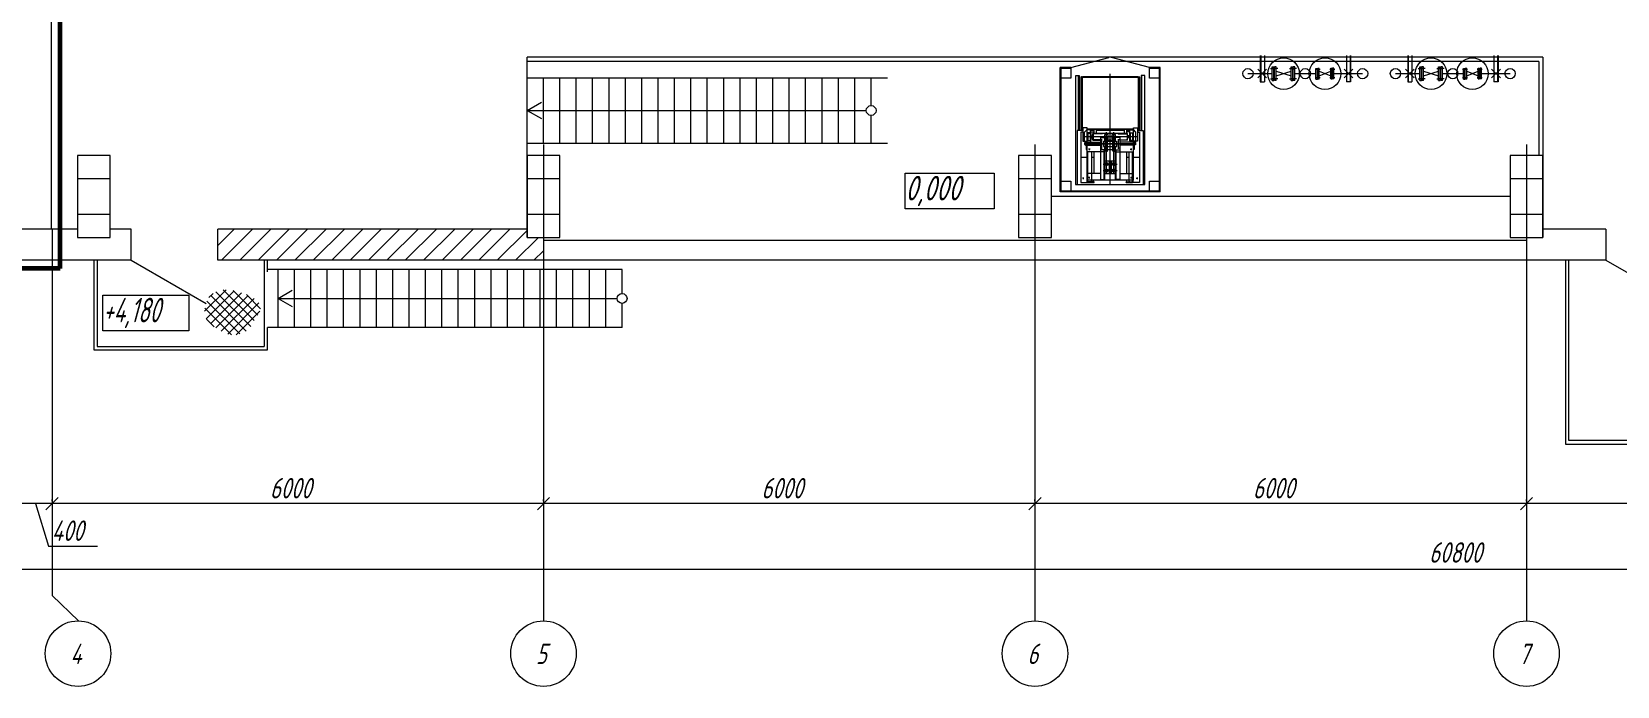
# Model space of a CAD drawing. Header units: millimetres. Extents: x 1337 to 8186, y 1899 to 5236.
# Drawn here: x 3037.2 to 3230.7, y 2434.1 to 2514.1 of the extents above; entities that cross this region are included whole.
import ezdxf

# ---------------------------------------------------------------- set-up
doc = ezdxf.new("R2010")
doc.units = ezdxf.units.MM
doc.layers.add('Линия связи (Вновь)', color=3, linetype='Continuous', lineweight=60)
doc.layers.add('Строительный', color=251, linetype='Continuous', lineweight=13)
doc.styles.add('Simplex', font='simplex.shx', dxfattribs={"width": 0.7, "oblique": 15})

# ---------------------------------------------------------------- blocks, each defined once
blk = doc.blocks.new('A$C0AA457AC')
at = {"layer": 'Строительный', "ltscale": 100}
for p, q in [((171.06, 361.64), (171.06, 183.64)), ((229.16, 182.64), (229.16, 204.64)), ((353.16, 204.64), (229.16, 204.64)), ((352.66, 204.14), (229.16, 204.14)), ((294.24, 188.19), (294.24, 203.39)), ((295.54, 203.39), (294.24, 203.39)), ((294.34, 188.29), (294.34, 203.29)), ((295.54, 203.29), (294.34, 203.29)), ((294.34, 202.09), (294.34, 203.29)), ((294.34, 203.29), (295.54, 203.29)), ((295.54, 203.39), (300.18, 204.63)), ((295.54, 203.29), (295.54, 203.39)), ((295.54, 203.29), (295.54, 202.09)), ((305.13, 203.39), (300.5, 204.63)), ((306.44, 203.39), (305.14, 203.39)), ((305.14, 203.29), (305.14, 203.39)), ((306.34, 203.29), (305.14, 203.29)), ((305.14, 202.09), (305.14, 203.29)), ((305.14, 203.29), (306.34, 203.29)), ((306.34, 188.29), (306.34, 203.29)), ((306.34, 203.29), (306.34, 202.09)), ((306.44, 188.19), (306.44, 203.39)), ((318.66, 204.86), (318.66, 201.64)), ((318.72, 204.86), (318.72, 201.64)), ((319.16, 204.86), (319.16, 201.64)), ((319.93, 203.27), (320.54, 203.27)), ((320.13, 203.47), (320.33, 203.47)), ((320.13, 201.82), (320.13, 203.47)), ((320.8, 203.27), (320.19, 203.27)), ((320.33, 201.82), (320.33, 203.47)), ((320.59, 203.47), (320.39, 203.47)), ((320.39, 201.82), (320.39, 203.47)), ((320.59, 201.82), (320.59, 203.47)), ((322.23, 203.27), (322.84, 203.27)), ((322.43, 203.47), (322.63, 203.47)), ((322.43, 201.82), (322.43, 203.47)), ((323.1, 203.27), (322.49, 203.27)), ((322.63, 201.82), (322.63, 203.47)), ((322.89, 203.47), (322.69, 203.47)), ((322.69, 201.82), (322.69, 203.47)), ((322.89, 201.82), (322.89, 203.47)), ((325.46, 203.27), (325.63, 203.27)), ((325.46, 201.97), (325.46, 203.27)), ((325.63, 201.97), (325.63, 203.27)), ((325.86, 203.27), (325.69, 203.27)), ((325.69, 201.97), (325.69, 203.27)), ((325.86, 201.97), (325.86, 203.27)), ((327.26, 203.29), (327.43, 203.29)), ((327.26, 201.99), (327.26, 203.29)), ((327.43, 201.99), (327.43, 203.29)), ((327.66, 203.29), (327.49, 203.29)), ((327.49, 201.99), (327.49, 203.29)), ((327.66, 201.99), (327.66, 203.29)), ((329.19, 204.86), (329.19, 201.64)), ((329.64, 204.86), (329.64, 201.64)), ((329.69, 204.86), (329.69, 201.64)), ((336.66, 204.86), (336.66, 201.64)), ((336.72, 204.86), (336.72, 201.64)), ((337.16, 204.86), (337.16, 201.64)), ((337.93, 203.27), (338.54, 203.27)), ((338.13, 203.47), (338.33, 203.47)), ((338.13, 201.82), (338.13, 203.47)), ((338.8, 203.27), (338.19, 203.27)), ((338.33, 201.82), (338.33, 203.47)), ((338.59, 203.47), (338.39, 203.47)), ((338.39, 201.82), (338.39, 203.47)), ((338.59, 201.82), (338.59, 203.47)), ((340.23, 203.27), (340.84, 203.27)), ((340.43, 203.47), (340.63, 203.47)), ((340.43, 201.82), (340.43, 203.47)), ((341.1, 203.27), (340.49, 203.27)), ((340.63, 201.82), (340.63, 203.47)), ((340.89, 203.47), (340.69, 203.47)), ((340.69, 201.82), (340.69, 203.47)), ((340.89, 201.82), (340.89, 203.47)), ((343.46, 203.27), (343.63, 203.27)), ((343.46, 201.97), (343.46, 203.27)), ((343.63, 201.97), (343.63, 203.27)), ((343.86, 203.27), (343.69, 203.27)), ((343.69, 201.97), (343.69, 203.27)), ((343.86, 201.97), (343.86, 203.27)), ((345.26, 203.29), (345.43, 203.29)), ((345.26, 201.99), (345.26, 203.29)), ((345.43, 201.99), (345.43, 203.29)), ((345.66, 203.29), (345.49, 203.29)), ((345.49, 201.99), (345.49, 203.29)), ((345.66, 201.99), (345.66, 203.29)), ((347.19, 204.86), (347.19, 201.64)), ((347.64, 204.86), (347.64, 201.64)), ((347.69, 204.86), (347.69, 201.64)), ((352.66, 204.14), (352.66, 192.64)), ((353.16, 204.64), (353.16, 182.64)), ((229.16, 202.14), (273.16, 202.14)), ((229.16, 194.14), (229.16, 202.14)), ((231.16, 194.14), (231.16, 202.14)), ((233.16, 194.14), (233.16, 202.14)), ((235.16, 194.14), (235.16, 202.14)), ((237.16, 194.14), (237.16, 202.14)), ((239.16, 194.14), (239.16, 202.14)), ((241.16, 194.14), (241.16, 202.14)), ((243.16, 194.14), (243.16, 202.14)), ((245.16, 194.14), (245.16, 202.14)), ((247.16, 194.14), (247.16, 202.14)), ((249.16, 194.14), (249.16, 202.14)), ((251.16, 194.14), (251.16, 202.14)), ((253.16, 194.14), (253.16, 202.14)), ((255.16, 194.14), (255.16, 202.14)), ((257.16, 194.14), (257.16, 202.14)), ((259.16, 194.14), (259.16, 202.14)), ((261.16, 194.14), (261.16, 202.14)), ((263.16, 194.14), (263.16, 202.14)), ((265.16, 194.14), (265.16, 202.14)), ((267.16, 194.14), (267.16, 202.14)), ((269.16, 194.14), (269.16, 202.14)), ((271.16, 198.74), (271.16, 202.14)), ((295.54, 202.09), (294.34, 202.09)), ((296.09, 202.43), (296.55, 202.43)), ((296.09, 202.38), (296.09, 189.09)), ((296.47, 195.7), (296.47, 202.43)), ((296.55, 202.43), (296.55, 195.7)), ((296.77, 202.22), (296.77, 195.77)), ((303.84, 202.22), (296.84, 202.22)), ((296.84, 202.22), (296.84, 195.77)), ((296.91, 202.22), (296.91, 195.77)), ((296.99, 202.29), (303.68, 202.29)), ((303.68, 202.15), (296.99, 202.15)), ((300.34, 189.09), (300.34, 202.62)), ((303.77, 202.22), (303.77, 195.77)), ((303.84, 202.22), (303.84, 195.77)), ((303.91, 202.22), (303.91, 195.77)), ((304.58, 202.43), (304.12, 202.43)), ((304.12, 202.43), (304.12, 195.7)), ((304.21, 195.7), (304.21, 202.43)), ((304.58, 189.09), (304.58, 202.43)), ((306.34, 202.09), (305.14, 202.09)), ((317.16, 202.64), (320.13, 202.64)), ((319.44, 202.11), (318.38, 203.17)), ((318.38, 202.11), (319.44, 203.17)), ((318.66, 201.64), (319.16, 201.64)), ((319.93, 202.02), (320.54, 202.02)), ((320.13, 201.82), (320.33, 201.82)), ((320.8, 202.02), (320.19, 202.02)), ((320.33, 203.17), (320.36, 203.14)), ((320.33, 202.12), (320.36, 202.15)), ((320.39, 203.17), (320.36, 203.14)), ((320.36, 202.15), (320.36, 203.14)), ((320.36, 202.15), (320.36, 203.14)), ((320.39, 202.12), (320.36, 202.15)), ((320.59, 201.82), (320.39, 201.82)), ((320.59, 202.93), (322.43, 202.36)), ((320.59, 202.36), (322.43, 202.93)), ((322.23, 202.02), (322.84, 202.02)), ((322.43, 201.82), (322.63, 201.82)), ((323.1, 202.02), (322.49, 202.02)), ((322.63, 203.17), (322.66, 203.14)), ((322.63, 202.12), (322.66, 202.15)), ((322.69, 203.17), (322.66, 203.14)), ((322.66, 202.15), (322.66, 203.14)), ((322.66, 202.15), (322.66, 203.14)), ((322.69, 202.12), (322.66, 202.15)), ((322.89, 201.82), (322.69, 201.82)), ((322.89, 202.64), (325.46, 202.64)), ((325.97, 203.14), (325.36, 203.14)), ((325.97, 202.14), (325.36, 202.14)), ((325.46, 201.97), (325.63, 201.97)), ((325.63, 203.04), (325.66, 203.01)), ((325.63, 202.2), (325.66, 202.23)), ((325.69, 203.04), (325.66, 203.01)), ((325.66, 202.23), (325.66, 203.01)), ((325.69, 202.2), (325.66, 202.23)), ((325.86, 201.97), (325.69, 201.97)), ((325.86, 202.36), (327.26, 202.93)), ((325.86, 202.93), (327.26, 202.36)), ((327.16, 203.17), (327.77, 203.17)), ((327.16, 202.17), (327.77, 202.17)), ((327.26, 201.99), (327.43, 201.99)), ((327.43, 203.06), (327.46, 203.03)), ((327.43, 202.22), (327.46, 202.25)), ((327.49, 203.06), (327.46, 203.03)), ((327.46, 202.25), (327.46, 203.03)), ((327.49, 202.22), (327.46, 202.25)), ((327.66, 201.99), (327.49, 201.99)), ((327.66, 202.64), (331.16, 202.64)), ((328.91, 202.11), (329.97, 203.17)), ((329.97, 202.11), (328.91, 203.17)), ((329.69, 201.64), (329.19, 201.64)), ((335.16, 202.64), (338.13, 202.64)), ((337.44, 202.11), (336.38, 203.17)), ((336.38, 202.11), (337.44, 203.17)), ((336.66, 201.64), (337.16, 201.64)), ((337.93, 202.02), (338.54, 202.02)), ((338.13, 201.82), (338.33, 201.82)), ((338.8, 202.02), (338.19, 202.02)), ((338.33, 203.17), (338.36, 203.14)), ((338.33, 202.12), (338.36, 202.15)), ((338.39, 203.17), (338.36, 203.14)), ((338.36, 202.15), (338.36, 203.14)), ((338.36, 202.15), (338.36, 203.14)), ((338.39, 202.12), (338.36, 202.15)), ((338.59, 201.82), (338.39, 201.82)), ((338.59, 202.93), (340.43, 202.36)), ((338.59, 202.36), (340.43, 202.93)), ((340.23, 202.02), (340.84, 202.02)), ((340.43, 201.82), (340.63, 201.82)), ((341.1, 202.02), (340.49, 202.02)), ((340.63, 203.17), (340.66, 203.14)), ((340.63, 202.12), (340.66, 202.15)), ((340.69, 203.17), (340.66, 203.14)), ((340.66, 202.15), (340.66, 203.14)), ((340.66, 202.15), (340.66, 203.14)), ((340.69, 202.12), (340.66, 202.15)), ((340.89, 201.82), (340.69, 201.82)), ((340.89, 202.64), (343.46, 202.64)), ((343.97, 203.14), (343.36, 203.14)), ((343.97, 202.14), (343.36, 202.14)), ((343.46, 201.97), (343.63, 201.97)), ((343.63, 203.04), (343.66, 203.01)), ((343.63, 202.2), (343.66, 202.23)), ((343.69, 203.04), (343.66, 203.01)), ((343.66, 202.23), (343.66, 203.01)), ((343.69, 202.2), (343.66, 202.23)), ((343.86, 201.97), (343.69, 201.97)), ((343.86, 202.36), (345.26, 202.93)), ((343.86, 202.93), (345.26, 202.36)), ((345.16, 203.17), (345.77, 203.17)), ((345.16, 202.17), (345.77, 202.17)), ((345.26, 201.99), (345.43, 201.99)), ((345.43, 203.06), (345.46, 203.03)), ((345.43, 202.22), (345.46, 202.25)), ((345.49, 203.06), (345.46, 203.03)), ((345.46, 202.25), (345.46, 203.03)), ((345.49, 202.22), (345.46, 202.25)), ((345.66, 201.99), (345.49, 201.99)), ((345.66, 202.64), (349.16, 202.64)), ((346.91, 202.11), (347.97, 203.17)), ((347.97, 202.11), (346.91, 203.17)), ((347.69, 201.64), (347.19, 201.64)), ((229.16, 198.14), (230.9, 199.14)), ((229.16, 198.14), (270.56, 198.14)), ((229.16, 198.14), (230.9, 197.14)), ((271.16, 194.14), (271.16, 197.54)), ((297.01, 195.7), (296.31, 195.7)), ((296.31, 195.7), (296.31, 189.09)), ((297.01, 195.5), (296.75, 195.5)), ((296.75, 195.5), (296.75, 189.32)), ((297.01, 196.03), (297.01, 194.39)), ((297.51, 196.03), (297.01, 196.03)), ((297.2, 195.51), (297.51, 195.82)), ((297.2, 194.29), (297.2, 195.51)), ((297.51, 189.64), (297.51, 196.03)), ((297.51, 195.89), (303.17, 195.89)), ((297.51, 195.84), (303.17, 195.84)), ((297.84, 195.79), (297.51, 195.79)), ((297.95, 195.68), (297.84, 195.79)), ((298.34, 195.68), (297.95, 195.68)), ((297.95, 195.4), (297.95, 195.68)), ((297.95, 195.52), (298.34, 195.52)), ((298.34, 195.84), (298.34, 195.34)), ((298.64, 195.84), (298.64, 195.34)), ((302.03, 195.68), (298.64, 195.68)), ((302.03, 195.84), (302.03, 195.34)), ((302.33, 195.84), (302.33, 195.34)), ((302.73, 195.68), (302.33, 195.68)), ((302.73, 195.52), (302.33, 195.52)), ((302.73, 195.68), (302.83, 195.79)), ((302.73, 195.4), (302.73, 195.68)), ((302.83, 195.79), (303.17, 195.79)), ((303.17, 189.64), (303.17, 196.03)), ((303.17, 196.03), (303.66, 196.03)), ((303.48, 195.51), (303.17, 195.82)), ((303.48, 194.29), (303.48, 195.51)), ((303.66, 196.03), (303.66, 194.39)), ((303.66, 195.7), (304.37, 195.7)), ((303.66, 195.5), (303.92, 195.5)), ((303.92, 195.5), (303.92, 189.32)), ((304.37, 195.7), (304.37, 189.09)), ((229.16, 194.14), (273.16, 194.14)), ((231.16, 193.98), (231.16, 135.78)), ((291.16, 193.98), (291.16, 135.78)), ((303.71, 194.92), (296.97, 194.92)), ((297.01, 194.39), (297.4, 194.39)), ((303.5, 194.07), (297.18, 194.07)), ((297.18, 194.07), (303.5, 194.07)), ((297.34, 194.18), (297.2, 194.29)), ((297.26, 194.18), (297.26, 193.96)), ((297.26, 194.18), (297.34, 194.18)), ((297.26, 193.96), (297.34, 193.96)), ((297.4, 194.25), (297.34, 194.25)), ((297.34, 194.25), (297.34, 193.9)), ((297.34, 193.9), (297.4, 193.9)), ((297.4, 194.39), (297.4, 193.36)), ((297.95, 195.4), (297.51, 195.4)), ((297.95, 194.44), (297.51, 194.44)), ((297.51, 194.25), (299.17, 194.25)), ((297.51, 193.9), (299.17, 193.9)), ((297.56, 195.31), (297.61, 195.35)), ((297.56, 195.31), (297.56, 194.53)), ((297.61, 195.13), (297.56, 195.13)), ((297.61, 194.71), (297.56, 194.71)), ((297.56, 194.53), (297.61, 194.49)), ((297.61, 195.35), (297.91, 195.35)), ((297.61, 195.35), (297.61, 194.49)), ((297.61, 194.49), (297.91, 194.49)), ((297.95, 195.36), (297.91, 195.35)), ((297.97, 195.31), (297.91, 195.35)), ((297.91, 195.35), (297.91, 194.49)), ((297.97, 194.53), (297.91, 194.49)), ((297.95, 194.48), (297.91, 194.49)), ((297.95, 195.4), (297.95, 195.36)), ((297.95, 194.44), (297.95, 194.48)), ((297.95, 194.44), (297.95, 194.25)), ((297.97, 195.31), (297.97, 194.53)), ((297.97, 195.06), (298.21, 195.06)), ((297.97, 194.78), (298.21, 194.78)), ((302.46, 195.34), (298.21, 195.34)), ((298.21, 194.52), (298.21, 195.34)), ((298.21, 194.52), (299.17, 194.52)), ((298.31, 195.25), (298.25, 195.2)), ((298.25, 195.2), (298.25, 194.64)), ((298.31, 194.59), (298.25, 194.64)), ((299.38, 195.28), (298.31, 195.25)), ((299.17, 194.57), (298.31, 194.59)), ((299.17, 194.83), (299.17, 189.72)), ((299.17, 194.83), (299.68, 194.83)), ((299.25, 194.57), (299.37, 194.57)), ((299.31, 193.48), (299.31, 194.63)), ((299.38, 195.28), (299.39, 195.34)), ((299.54, 194.39), (299.54, 193.75)), ((299.54, 194.39), (299.77, 194.39)), ((299.54, 193.75), (299.77, 193.75)), ((299.68, 194.39), (299.68, 194.83)), ((299.68, 193.33), (299.68, 193.75)), ((300.09, 195.2), (299.69, 195.2)), ((299.69, 194.67), (299.69, 195.2)), ((299.69, 194.67), (299.77, 194.67)), ((299.77, 193.17), (299.77, 194.97)), ((299.8, 194.97), (299.77, 194.97)), ((299.83, 194.88), (299.8, 194.97)), ((299.83, 193.27), (299.83, 194.88)), ((299.83, 194.88), (299.96, 194.88)), ((299.89, 190.49), (299.89, 195.48)), ((299.96, 194.88), (299.98, 194.97)), ((299.96, 193.27), (299.96, 194.88)), ((299.98, 194.97), (300.02, 194.97)), ((300.02, 193.17), (300.02, 194.97)), ((300.09, 194.67), (300.02, 194.67)), ((300.02, 194.57), (300.65, 194.57)), ((300.02, 194.39), (300.65, 194.39)), ((300.02, 193.75), (300.65, 193.75)), ((300.09, 194.67), (300.09, 195.2)), ((300.58, 194.67), (300.58, 195.2)), ((300.58, 195.2), (300.98, 195.2)), ((300.58, 194.67), (300.65, 194.67)), ((300.65, 193.17), (300.65, 194.97)), ((300.69, 194.97), (300.65, 194.97)), ((300.72, 194.88), (300.69, 194.97)), ((300.72, 193.27), (300.72, 194.88)), ((300.85, 194.88), (300.72, 194.88)), ((300.78, 190.49), (300.78, 195.48)), ((300.85, 194.88), (300.87, 194.97)), ((300.85, 193.27), (300.85, 194.88)), ((300.87, 194.97), (300.91, 194.97)), ((300.91, 193.17), (300.91, 194.97)), ((300.98, 194.67), (300.91, 194.67)), ((300.91, 194.39), (301.13, 194.39)), ((300.91, 193.75), (301.16, 193.75)), ((300.98, 194.67), (300.98, 195.2)), ((300.99, 194.39), (300.99, 194.83)), ((301.5, 194.83), (300.99, 194.83)), ((300.99, 193.33), (300.99, 193.75)), ((301.13, 194.39), (301.13, 193.75)), ((301.3, 195.28), (301.28, 195.34)), ((301.3, 195.28), (302.36, 195.25)), ((301.42, 194.57), (301.3, 194.57)), ((301.36, 193.47), (301.36, 194.62)), ((301.5, 194.83), (301.5, 189.72)), ((301.5, 194.57), (302.36, 194.59)), ((302.46, 194.52), (301.5, 194.52)), ((303.17, 194.25), (301.5, 194.25)), ((303.17, 193.9), (301.5, 193.9)), ((302.36, 195.25), (302.42, 195.2)), ((302.36, 194.59), (302.42, 194.64)), ((302.42, 195.2), (302.42, 194.64)), ((302.46, 194.52), (302.46, 195.34)), ((302.71, 195.06), (302.46, 195.06)), ((302.71, 194.78), (302.46, 194.78)), ((302.71, 195.31), (302.76, 195.35)), ((302.71, 195.31), (302.71, 194.53)), ((302.71, 194.53), (302.76, 194.49)), ((302.73, 195.4), (303.17, 195.4)), ((302.73, 195.4), (302.73, 195.36)), ((302.73, 195.36), (302.76, 195.35)), ((302.73, 194.48), (302.76, 194.49)), ((302.73, 194.44), (302.73, 194.48)), ((302.73, 194.44), (303.17, 194.44)), ((302.73, 194.44), (302.73, 194.25)), ((303.06, 195.35), (302.76, 195.35)), ((302.76, 195.35), (302.76, 194.49)), ((303.06, 194.49), (302.76, 194.49)), ((303.11, 195.31), (303.06, 195.35)), ((303.06, 195.35), (303.06, 194.49)), ((303.06, 195.13), (303.11, 195.13)), ((303.06, 194.71), (303.11, 194.71)), ((303.11, 194.53), (303.06, 194.49)), ((303.11, 195.31), (303.11, 194.53)), ((303.66, 194.39), (303.27, 194.39)), ((303.27, 194.39), (303.27, 193.36)), ((303.27, 194.25), (303.34, 194.25)), ((303.34, 193.9), (303.27, 193.9)), ((303.34, 194.18), (303.48, 194.29)), ((303.34, 194.25), (303.34, 193.9)), ((303.41, 194.18), (303.34, 194.18)), ((303.41, 193.96), (303.34, 193.96)), ((303.41, 194.18), (303.41, 193.96)), ((351.16, 193.98), (351.16, 135.78)), ((178.26, 192.64), (174.26, 192.64)), ((174.26, 192.64), (174.26, 182.64)), ((178.26, 182.64), (178.26, 192.64)), ((233.16, 192.64), (229.16, 192.64)), ((229.16, 192.64), (229.16, 182.64)), ((233.16, 182.64), (233.16, 192.64)), ((293.16, 192.64), (289.16, 192.64)), ((289.16, 192.64), (289.16, 182.64)), ((293.16, 182.64), (293.16, 192.64)), ((297.51, 192.41), (296.75, 192.41)), ((297.4, 193.36), (297.51, 193.36)), ((299.61, 193.07), (297.51, 193.07)), ((297.62, 189.44), (297.62, 193.07)), ((297.88, 193.4), (297.69, 193.4)), ((297.79, 193.51), (297.79, 193.29)), ((298.04, 193.07), (298.04, 189.54)), ((298.36, 192.41), (298.04, 192.41)), ((298.36, 193.07), (298.36, 190.43)), ((299.68, 193.33), (299.17, 193.33)), ((299.25, 193.54), (299.37, 193.54)), ((299.61, 189.72), (299.61, 193.33)), ((299.68, 189.72), (299.68, 193.33)), ((299.68, 192), (300.99, 192)), ((299.89, 191.76), (299.75, 191.68)), ((299.75, 191.68), (299.75, 191.52)), ((299.8, 193.17), (299.77, 193.17)), ((299.83, 193.27), (299.8, 193.17)), ((299.83, 193.27), (299.96, 193.27)), ((300.04, 191.68), (299.89, 191.76)), ((299.96, 193.27), (299.98, 193.17)), ((299.98, 193.17), (300.02, 193.17)), ((300.04, 191.52), (300.04, 191.68)), ((300.57, 193.33), (300.11, 193.33)), ((300.21, 192), (300.21, 190.38)), ((300.46, 192), (300.46, 190.38)), ((300.78, 191.76), (300.64, 191.68)), ((300.64, 191.68), (300.64, 191.52)), ((300.69, 193.17), (300.65, 193.17)), ((300.72, 193.27), (300.69, 193.17)), ((300.85, 193.27), (300.72, 193.27)), ((300.93, 191.68), (300.78, 191.76)), ((300.85, 193.27), (300.87, 193.17)), ((300.87, 193.17), (300.91, 193.17)), ((300.93, 191.52), (300.93, 191.68)), ((300.99, 189.72), (300.99, 193.33)), ((300.99, 193.33), (301.5, 193.33)), ((301.06, 189.72), (301.06, 193.33)), ((301.06, 193.07), (303.17, 193.07)), ((301.42, 193.54), (301.3, 193.54)), ((302.32, 193.07), (302.32, 190.43)), ((302.63, 192.41), (302.32, 192.41)), ((302.63, 193.07), (302.63, 189.54)), ((302.79, 193.4), (302.98, 193.4)), ((302.89, 193.51), (302.89, 193.29)), ((303.06, 189.44), (303.06, 193.07)), ((303.27, 193.36), (303.17, 193.36)), ((303.92, 192.41), (303.17, 192.41)), ((353.16, 192.64), (349.16, 192.64)), ((349.16, 192.64), (349.16, 182.64)), ((353.16, 182.64), (353.16, 192.64)), ((174.26, 189.82), (178.26, 189.82)), ((229.16, 189.82), (233.16, 189.82)), ((275.33, 190.48), (286.17, 190.48)), ((275.33, 186.11), (275.33, 190.48)), ((286.17, 190.48), (286.17, 186.11)), ((289.16, 189.82), (293.16, 189.82)), ((297.13, 189.85), (296.94, 189.85)), ((297.14, 189.85), (296.96, 189.85)), ((297.05, 189.96), (297.05, 189.75)), ((297.05, 189.96), (297.05, 189.74)), ((299.17, 190.43), (297.51, 190.43)), ((297.87, 189.94), (297.68, 189.94)), ((297.78, 190.05), (297.78, 189.83)), ((299.17, 189.72), (299.68, 189.72)), ((299.48, 191.6), (301.19, 191.6)), ((299.48, 190.8), (301.19, 190.8)), ((300.99, 190.38), (299.68, 190.38)), ((299.75, 191.52), (299.9, 191.43)), ((299.89, 190.96), (299.75, 190.88)), ((299.75, 190.88), (299.75, 190.72)), ((299.75, 190.72), (299.9, 190.63)), ((300.04, 190.88), (299.89, 190.96)), ((299.9, 191.43), (300.04, 191.52)), ((299.9, 190.63), (300.04, 190.72)), ((300.04, 190.72), (300.04, 190.88)), ((300.64, 191.52), (300.79, 191.43)), ((300.78, 190.96), (300.64, 190.88)), ((300.64, 190.88), (300.64, 190.72)), ((300.64, 190.72), (300.79, 190.63)), ((300.93, 190.88), (300.78, 190.96)), ((300.79, 191.43), (300.93, 191.52)), ((300.79, 190.63), (300.93, 190.72)), ((300.93, 190.72), (300.93, 190.88)), ((301.5, 189.72), (300.99, 189.72)), ((301.5, 190.43), (303.17, 190.43)), ((302.8, 189.94), (302.99, 189.94)), ((302.9, 190.05), (302.9, 189.83)), ((303.53, 189.85), (303.72, 189.85)), ((303.62, 189.96), (303.62, 189.74)), ((349.16, 189.82), (353.16, 189.82)), ((306.44, 188.19), (294.24, 188.19)), ((294.34, 188.29), (294.34, 189.49)), ((294.34, 189.49), (295.54, 189.49)), ((306.34, 188.29), (294.34, 188.29)), ((295.54, 188.29), (294.34, 188.29)), ((295.54, 189.49), (295.54, 188.29)), ((296.09, 189.09), (304.58, 189.09)), ((296.75, 189.32), (298.32, 189.32)), ((303.17, 189.64), (297.51, 189.64)), ((297.55, 189.42), (297.55, 189.64)), ((298.39, 189.42), (297.55, 189.42)), ((297.6, 189.36), (297.6, 189.42)), ((298.39, 189.36), (297.6, 189.36)), ((297.94, 189.44), (297.62, 189.44)), ((298.04, 189.54), (297.94, 189.44)), ((298.29, 189.42), (298.29, 189.64)), ((298.32, 189.32), (298.39, 189.36)), ((298.39, 189.36), (298.39, 189.42)), ((302.29, 189.36), (302.29, 189.42)), ((302.29, 189.42), (303.13, 189.42)), ((302.35, 189.32), (302.29, 189.36)), ((302.29, 189.36), (303.07, 189.36)), ((303.92, 189.32), (302.35, 189.32)), ((302.38, 189.42), (302.38, 189.64)), ((302.63, 189.54), (302.73, 189.44)), ((302.73, 189.44), (303.06, 189.44)), ((303.07, 189.36), (303.07, 189.42)), ((303.13, 189.42), (303.13, 189.64)), ((305.14, 188.29), (305.14, 189.49)), ((305.14, 189.49), (306.34, 189.49)), ((306.34, 188.29), (305.14, 188.29)), ((306.34, 189.49), (306.34, 188.29)), ((286.17, 186.11), (275.33, 186.11)), ((349.16, 187.64), (293.16, 187.64)), ((174.26, 185.47), (178.26, 185.47)), ((229.16, 185.47), (233.16, 185.47)), ((289.16, 185.47), (293.16, 185.47)), ((349.16, 185.47), (353.16, 185.47)), ((174.26, 183.64), (164.16, 183.64)), ((171.16, 183.64), (171.16, 138.88)), ((174.26, 182.64), (178.26, 182.64)), ((180.81, 183.64), (178.26, 183.64)), ((180.81, 179.84), (180.81, 183.64)), ((229.16, 183.64), (191.41, 183.64)), ((191.41, 179.84), (191.41, 183.64)), ((191.41, 181.66), (193.39, 183.64)), ((191.84, 179.84), (195.64, 183.64)), ((194.08, 179.84), (197.88, 183.64)), ((196.33, 179.84), (200.13, 183.64)), ((198.57, 179.84), (202.37, 183.64)), ((200.82, 179.84), (204.62, 183.64)), ((203.06, 179.84), (206.86, 183.64)), ((205.31, 179.84), (209.11, 183.64)), ((207.55, 179.84), (211.35, 183.64)), ((209.8, 179.84), (213.6, 183.64)), ((212.04, 179.84), (215.84, 183.64)), ((214.29, 179.84), (218.09, 183.64)), ((216.53, 179.84), (220.33, 183.64)), ((218.78, 179.84), (222.58, 183.64)), ((221.02, 179.84), (224.82, 183.64)), ((223.27, 179.84), (227.07, 183.64)), ((225.51, 179.84), (229.16, 183.49)), ((227.76, 179.84), (230.56, 182.64)), ((229.16, 182.64), (233.16, 182.64)), ((351.16, 182.24), (231.16, 182.24)), ((289.16, 182.64), (293.16, 182.64)), ((349.16, 182.64), (353.16, 182.64)), ((360.86, 183.64), (353.16, 183.64)), ((360.86, 183.64), (360.86, 179.9)), ((230, 179.84), (231.16, 181)), ((180.81, 179.84), (160.16, 179.84)), ((176.26, 179.84), (176.26, 168.89)), ((176.66, 179.84), (176.66, 169.29)), ((180.81, 179.84), (189.99, 174.54)), ((360.86, 179.84), (191.41, 179.84)), ((197.05, 179.84), (197.05, 169.29)), ((197.45, 178.41), (197.45, 179.84)), ((240.76, 178.71), (197.45, 178.71)), ((198.76, 171.63), (198.76, 178.71)), ((200.76, 171.63), (200.76, 178.71)), ((202.76, 171.63), (202.76, 178.71)), ((204.76, 171.63), (204.76, 178.71)), ((206.76, 171.63), (206.76, 178.71)), ((208.76, 171.63), (208.76, 178.71)), ((210.76, 171.63), (210.76, 178.71)), ((212.76, 171.63), (212.76, 178.71)), ((214.76, 171.63), (214.76, 178.71)), ((216.76, 171.63), (216.76, 178.71)), ((218.76, 171.63), (218.76, 178.71)), ((220.76, 171.63), (220.76, 178.71)), ((222.76, 171.63), (222.76, 178.71)), ((224.76, 171.63), (224.76, 178.71)), ((226.76, 171.63), (226.76, 178.71)), ((228.76, 171.63), (228.76, 178.71)), ((230.76, 171.63), (230.76, 178.71)), ((232.76, 171.63), (232.76, 178.71)), ((234.76, 171.63), (234.76, 178.71)), ((236.76, 171.63), (236.76, 178.71)), ((238.76, 171.63), (238.76, 178.71)), ((240.76, 175.77), (240.76, 178.71)), ((355.91, 179.84), (355.91, 157.37)), ((356.31, 179.84), (356.31, 157.87)), ((360.86, 179.84), (370.04, 174.54)), ((189.78, 173.6), (192.41, 176.23)), ((192.07, 176.23), (195.82, 172.47)), ((198.76, 175.17), (200.49, 176.17)), ((177.37, 175.58), (187.86, 175.58)), ((177.37, 171.21), (177.37, 175.58)), ((187.86, 175.58), (187.86, 171.21)), ((190, 172.7), (193.4, 176.1)), ((190.07, 174.86), (194.1, 170.83)), ((190.32, 175.27), (190.85, 175.79)), ((190.51, 172.08), (194.3, 175.87)), ((190.53, 175.52), (194.87, 171.19)), ((191.14, 171.6), (195.1, 175.55)), ((191.18, 176), (195.42, 171.76)), ((191.82, 171.16), (195.82, 175.16)), ((192.61, 170.82), (196.42, 174.63)), ((193.29, 176.13), (196.27, 173.15)), ((194.89, 175.65), (196.62, 173.92)), ((198.76, 175.17), (240.16, 175.17)), ((198.76, 175.17), (200.49, 174.17)), ((240.76, 171.63), (240.76, 174.57)), ((189.8, 174), (193.08, 170.73)), ((190.02, 172.66), (190.96, 171.72)), ((193.65, 170.74), (196.53, 173.62)), ((187.86, 171.21), (177.37, 171.21)), ((240.76, 171.63), (197.45, 171.63)), ((197.45, 168.89), (197.45, 171.63)), ((176.26, 168.89), (197.45, 168.89)), ((176.66, 169.29), (197.05, 169.29)), ((355.91, 157.37), (376.7, 157.37)), ((356.31, 157.87), (376.7, 157.87)), ((171.16, 151.99), (171.16, 149.61)), ((171.16, 150.11), (167.16, 150.11)), ((169.16, 150.11), (170.72, 144.92)), ((171.91, 150.86), (170.41, 149.36)), ((170.41, 149.36), (171.91, 150.86)), ((171.16, 150.41), (171.16, 150.61)), ((231.16, 150.11), (171.16, 150.11)), ((231.91, 150.86), (230.41, 149.36)), ((230.41, 149.36), (231.91, 150.86)), ((231.16, 150.41), (231.16, 150.61)), ((231.16, 150.41), (231.16, 150.61)), ((291.16, 150.11), (231.16, 150.11)), ((291.91, 150.86), (290.41, 149.36)), ((290.41, 149.36), (291.91, 150.86)), ((291.16, 150.41), (291.16, 150.61)), ((291.16, 150.41), (291.16, 150.61)), ((351.16, 150.11), (291.16, 150.11)), ((351.91, 150.86), (350.41, 149.36)), ((350.41, 149.36), (351.91, 150.86)), ((351.16, 150.41), (351.16, 150.61)), ((351.16, 150.41), (351.16, 150.61)), ((411.16, 150.11), (351.16, 150.11)), ((170.72, 144.92), (176.71, 144.92)), ((47.16, 142.1), (655.16, 142.1)), ((174.39, 135.78), (171.16, 138.88))]:
    blk.add_line(p, q, dxfattribs=at)
for centre, radius in [((317.16, 202.64), 0.625), ((321.51, 202.64), 1.92), ((324.16, 202.64), 0.625), ((326.56, 202.64), 1.92), ((331.16, 202.64), 0.625), ((335.16, 202.64), 0.625), ((339.51, 202.64), 1.92), ((342.16, 202.64), 0.625), ((344.56, 202.64), 1.92), ((349.16, 202.64), 0.625), ((296.84, 202.22), 0.0701), ((296.99, 202.22), 0.0701), ((303.68, 202.22), 0.0701), ((303.84, 202.22), 0.0701), ((271.16, 198.14), 0.6), ((296.84, 195.77), 0.0701), ((303.84, 195.77), 0.0701), ((299.89, 194.92), 0.0439), ((300.78, 194.92), 0.0439), ((299.89, 191.6), 0.201), ((299.89, 191.6), 0.0936), ((300.78, 191.6), 0.201), ((300.78, 191.6), 0.0936), ((299.89, 190.8), 0.201), ((299.89, 190.8), 0.0936), ((300.78, 190.8), 0.201), ((300.78, 190.8), 0.0936), ((240.76, 175.17), 0.6), ((174.34, 131.78), 4), ((231.16, 131.78), 4), ((291.16, 131.78), 4), ((351.16, 131.78), 4)]:
    blk.add_circle(centre, radius, dxfattribs=at)
at = {"layer": 'Строительный', "ltscale": 100, "style": 'Simplex', "oblique": 15}
for s, height, width, p in [('0,000', 3, 0.7, (275.33, 187.15)), ('+4,180', 3, 0.6, (177.37, 172.25)), ('6000', 2.5, 0.7, (197.76, 150.74)), ('6000', 2.5, 0.7, (257.76, 150.74)), ('6000', 2.5, 0.7, (317.76, 150.74)), ('400', 2.5, 0.7, (171.12, 145.55)), ('60800', 2.5, 0.7, (339.27, 142.88)), ('4', 2.5, 0.7, (173.4, 130.5)), ('5', 2.5, 0.7, (230.23, 130.5)), ('6', 2.5, 0.7, (290.23, 130.5)), ('7', 2.5, 0.7, (350.23, 130.5))]:
    blk.add_text(s, height=height, dxfattribs=dict(at, width=width)).set_placement(p)

msp = doc.modelspace()

# ---------------------------------------------------------------- linework, layer by layer
at = {"layer": 'Линия связи (Вновь)'}
for q in [(3040.65, 2603.95), (3010.65, 2485.15)]:
    msp.add_line((3040.65, 2485.15), q, dxfattribs=at)

# ---------------------------------------------------------------- block references
msp.add_blockref('A$C0AA457AC', (2868.49, 2306.3), dxfattribs=at)

doc.saveas('drawing.dxf')
